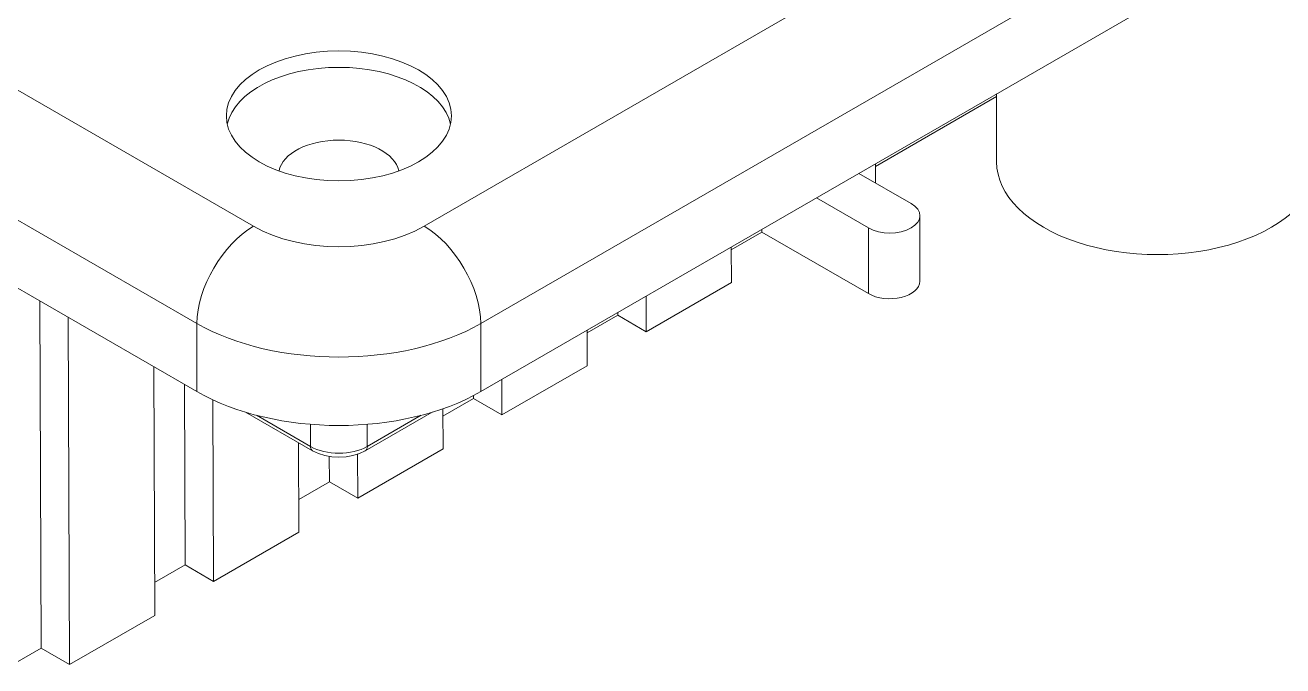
# Model space of a CAD drawing. Header units: millimetres. Extents: x 13 to 546, y 6 to 425.
# Drawn here: x 414.83 to 446.12, y 306.38 to 322.32 of the extents above; entities that cross this region are included whole.
import ezdxf

# ---------------------------------------------------------------- set-up
doc = ezdxf.new("R2010")
doc.units = ezdxf.units.MM
doc.layers.add('Visible (ANSI)', color=7, linetype='Continuous', lineweight=18)
doc.layers.add('Visible Narrow (ANSI)', color=7, linetype='Continuous', lineweight=9)

msp = doc.modelspace()

# ---------------------------------------------------------------- linework, layer by layer
at = {"layer": 'Visible (ANSI)'}
for p, q in [((426.171, 313.205), (479.064, 343.743)), ((386.573, 331.985), (419.101, 313.205)), ((435.985, 318.804), (439.001, 320.545)), ((439.001, 320.613), (439.001, 318.921)), ((435.985, 318.871), (435.987, 318.398)), ((435.576, 318.635), (436.872, 317.887)), ((435.812, 317.275), (434.516, 318.023)), ((437.092, 315.948), (437.092, 317.581)), ((432.399, 316.733), (433.16, 317.173)), ((433.16, 317.173), (433.16, 317.24)), ((435.812, 315.642), (433.16, 317.173)), ((432.398, 316.801), (432.402, 315.918)), ((430.28, 314.694), (432.402, 315.918)), ((415.225, 306.818), (415.193, 315.462)), ((430.28, 314.694), (430.277, 315.576)), ((429.573, 315.102), (429.573, 315.169)), ((415.932, 306.41), (415.9, 315.054)), ((428.812, 314.662), (429.573, 315.102)), ((429.573, 315.102), (430.28, 314.694)), ((428.811, 314.73), (428.815, 313.847)), ((418.03, 313.824), (418.054, 307.635)), ((426.693, 312.623), (428.815, 313.847)), ((418.812, 308.889), (418.795, 313.382)), ((426.693, 312.623), (426.69, 313.505)), ((419.519, 308.481), (419.502, 312.998)), ((425.225, 312.591), (425.986, 313.031)), ((425.986, 313.031), (425.986, 313.104)), ((425.986, 313.031), (426.693, 312.623)), ((420.315, 312.69), (421.981, 311.728)), ((423.292, 311.728), (424.957, 312.69)), ((425.224, 312.777), (425.228, 311.776)), ((421.632, 311.929), (421.641, 309.705)), ((423.106, 310.552), (425.228, 311.776)), ((422.399, 310.96), (422.397, 311.587)), ((423.106, 310.552), (423.102, 311.643)), ((421.638, 310.52), (422.399, 310.96)), ((422.399, 310.96), (423.106, 310.552)), ((419.519, 308.481), (421.641, 309.705)), ((418.051, 308.449), (418.812, 308.889)), ((418.812, 308.889), (419.519, 308.481)), ((415.932, 306.41), (418.054, 307.635)), ((414.464, 306.378), (415.225, 306.818)), ((415.225, 306.818), (415.932, 306.41))]:
    msp.add_line(p, q, dxfattribs=at)
at = {"layer": 'Visible (ANSI)', "flags": 128}
msp.add_lwpolyline([(423.292, 311.728), (423.146, 311.659), (422.985, 311.609), (422.813, 311.578), (422.636, 311.568), (422.459, 311.578), (422.287, 311.609), (422.126, 311.659), (421.981, 311.728)], dxfattribs=at)
at = {"layer": 'Visible (ANSI)'}
msp.add_ellipse((422.636, 320.064), major_axis=(-2.8, 0), ratio=0.57735, dxfattribs=at)
for centre, major_axis, ratio, start_param, end_param in [((422.636, 319.656), (2.8, 0), 0.57735, 0.126607, 3.014986), ((422.636, 318.595), (1.5, 0), 0.57735, 0.116807, 3.024786), ((443.001, 318.921), (-4, 0), 0.57735, 0, 3.141593), ((436.342, 317.581), (0.75, 0), 0.57735, 3.926991, 7.068583), ((436.342, 315.948), (0.75, 0), 0.57735, 3.926991, 6.283185), ((422.636, 315.248), (5, 0), 0.577526, 3.927143, 5.497635)]:
    msp.add_ellipse(centre, major_axis=major_axis, ratio=ratio, start_param=start_param, end_param=end_param, dxfattribs=at)
at = {"layer": 'Visible Narrow (ANSI)'}
for p, q in [((477.6, 347.825), (424.757, 317.317)), ((426.171, 314.896), (479.014, 345.404)), ((420.515, 317.317), (388.038, 336.068)), ((386.624, 333.647), (419.101, 314.896)), ((435.812, 315.642), (435.812, 317.275)), ((419.101, 314.896), (419.101, 313.205)), ((426.171, 313.205), (426.171, 314.896)), ((421.929, 311.839), (420.588, 312.613)), ((424.684, 312.613), (423.343, 311.839)), ((421.929, 312.389), (421.929, 311.839)), ((423.343, 311.839), (423.343, 312.389))]:
    msp.add_line(p, q, dxfattribs=at)
for centre, major_axis, ratio, start_param, end_param in [((420.515, 315.684), (1, 1.732), 0.57735, 0.785398, 2.338741), ((422.636, 318.542), (-3, 0), 0.577526, 0.78555, 2.356042), ((424.757, 315.684), (-1, 1.732), 0.57735, 3.944444, 5.497787), ((422.636, 316.909), (5, 0), 0.569326, 3.927143, 5.497635), ((422.106, 311.945), (-0.125, -0.217), 0.57735, 5.51524, 6.283185), ((422.636, 312.251), (-1, 0), 0.582476, 0.78555, 2.356042), ((423.167, 311.945), (0.125, -0.217), 0.57735, 0, 0.767945)]:
    msp.add_ellipse(centre, major_axis=major_axis, ratio=ratio, start_param=start_param, end_param=end_param, dxfattribs=at)

doc.saveas('drawing.dxf')
